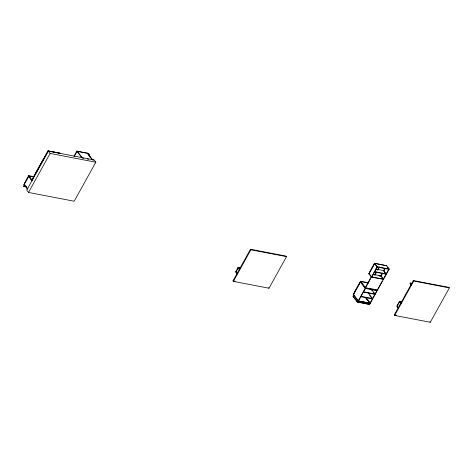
<?xml version="1.0" encoding="UTF-8"?>
<svg xmlns="http://www.w3.org/2000/svg" width="473" height="473" viewBox="0 0 473 473"><rect width="100%" height="100%" fill="white"/><g stroke="black" fill="none" stroke-linecap="round" stroke-linejoin="round"><path stroke-width="0.71" d="M33.707 176.636L28.658 175.66L24.005 184.588L28.664 176.187M28.652 176.145L23.957 184.612L27.345 189.04M25.968 186.734L23.804 186.315L24.265 185.014M23.804 186.315L24.413 185.209M31.892 179.888L48.057 150.727L48.967 151.076M32.046 180.089L48.211 150.928L60.367 153.264M28.492 192.446L26.73 190.146L48.358 151.129L94.068 159.909L95.83 162.209L74.202 201.226L28.492 192.446L50.12 153.429L48.057 150.727M73.989 156.261L76.845 151.1L87.848 153.217L88.333 154.157M74.296 156.368L77.123 151.153L82.373 158.012L83.768 158.284M77.134 151.662L77.288 151.378L87.742 153.382M88.552 155.475L89.267 154.186L88.321 153.831M237.357 274.021L235.696 271.851L238.173 267.328L240.314 267.736M239.681 267.966L238.333 267.706L235.974 271.904L237.304 273.642M232.976 280.867L250.489 249.277L286.135 256.13L286.52 256.626L269.007 288.217L233.355 281.37L232.976 280.867L235.116 281.281M233.355 281.37L250.867 249.774L250.489 249.277M368.296 282.736L360.503 281.234L353.148 294.626L358.079 301.159L370.111 303.471L389.202 269.036L386.66 265.714L374.628 263.402L368.845 273.832L371.388 277.148L383.272 279.259M353.248 294.85L360.515 281.742M353.296 294.827L360.532 281.778M353.556 295.253L352.941 296.358L357.31 302.064L369.348 304.381L369.809 303.075M386.612 265.743L374.486 263.242L368.893 273.802L374.64 263.443M357.31 302.064L357.925 300.958L369.963 303.276M365.351 287.566L371.234 276.947M358.079 301.159L377.164 266.725L374.486 263.242M358.51 300.929L365.463 288.388M371.819 276.918L377.283 267.062M375.373 273.53L374.912 274.961L376.603 271.91M374.758 274.76L375.438 273.542M374.853 274.949L376.201 272.507M379.245 267.026L377.555 270.071L379.305 267.038M382.131 273.341L380.765 275.806L383.307 279.123L388.771 269.267L387.499 267.606M384.862 268.41L383.497 270.875L386.039 274.198L374.551 271.987M381.208 275.493L382.556 273.057M383.91 270.621L384.921 268.788M381.723 274.624L382.409 273.394M384.111 270.314L384.797 269.084M386.66 265.714L386.228 265.95M376.951 290.593L369.998 303.134L365.605 297.405M377.732 289.251L382.231 281.133M398.514 308.29L396.859 306.126L399.454 301.378L401.595 301.792M397.486 305.54L399.602 301.721M412.379 283.469L410.239 283.055L409.92 283.629L411.191 285.284M394.257 314.923L413.319 280.536L448.972 287.383L449.35 287.88L430.288 322.273L394.636 315.42L394.257 314.923L396.398 315.331M394.636 315.42L413.698 281.033L413.319 280.536M88.475 154.032L89.267 154.186M92.673 159.821L93.737 160.028M87.251 158.952L88.646 159.218M50.12 153.429L95.83 162.209M32.105 176.642L28.498 175.95L32.04 180.574M28.77 176.482L32.158 180.911M24.389 184.381L27.777 188.81M23.65 186.12L26.535 186.669M374.74 263.739L377.011 267.009L389.043 269.32L387.771 267.659M377.164 266.725L389.202 269.036M375.757 269.072L383.656 270.591L386.199 273.908L374.711 271.703M377.034 269.634L378.471 269.912M250.867 249.774L286.52 256.626M413.698 281.033L449.35 287.88M369.277 273.595L371.547 276.865L383.579 279.176M373.25 274.364L381.043 275.86L382.308 277.515M378.885 275.724L380.871 276.102M373.8 274.783L375.219 275.055M378.761 275.735L380.174 276.007M362.472 281.932L366.013 282.612M367.06 282.866L368.384 283.12M360.633 282.079L365.186 288.335L377.223 290.647M377.383 290.363L365.345 288.051L360.349 281.524M238.729 267.748L240.154 268.025M363.554 291.829L375.042 294.035L371.53 289.452M363.394 292.113L374.882 294.324L373.564 292.604M401.435 302.076L399.324 301.668L400.986 303.837M235.696 271.851L236.169 272.076M353.68 294.62L358.232 300.875L370.27 303.187L365.883 297.458M361.029 296.382L372.517 298.587L367.692 292.279M360.875 296.666L372.363 298.871L369.726 295.43M353.981 295.501L353.095 296.559L355.4 299.267M396.859 306.126L398.461 307.917M358.049 300.816L357.162 301.869L356.216 300.325M357.866 302.005L369.348 304.381M410.239 283.055L411.504 284.716M429.91 321.77L430.288 322.273M399.454 301.378L401.11 303.548M377.389 289.878L365.505 287.767L360.503 281.234M371.37 289.736L372.251 290.883M365.877 298.244L367.503 300.367M368.721 301.957L369.537 303.022M268.623 287.72L269.007 288.217M238.173 267.328L239.829 269.498M238.014 267.612L239.705 269.787M87.57 153.163L92.826 160.022M87.582 153.666L88.433 154.772M89.279 155.883L92.241 159.75M89.007 155.83L89.852 156.935M76.845 151.1L82.101 157.958M60.52 153.465L59.604 153.116M59.332 153.069L58.569 152.921M58.291 152.868L57.529 152.72M57.257 152.667L56.494 152.519M56.222 152.472L55.459 152.324M55.187 152.271L54.425 152.123M54.147 152.07L53.39 151.922M53.112 151.874L52.349 151.727M52.077 151.673L51.315 151.526M51.043 151.472L50.28 151.325M50.008 151.277L49.245 151.129M43.711 158.567L33.642 176.731M28.658 175.66L32.199 180.29"/></g></svg>
